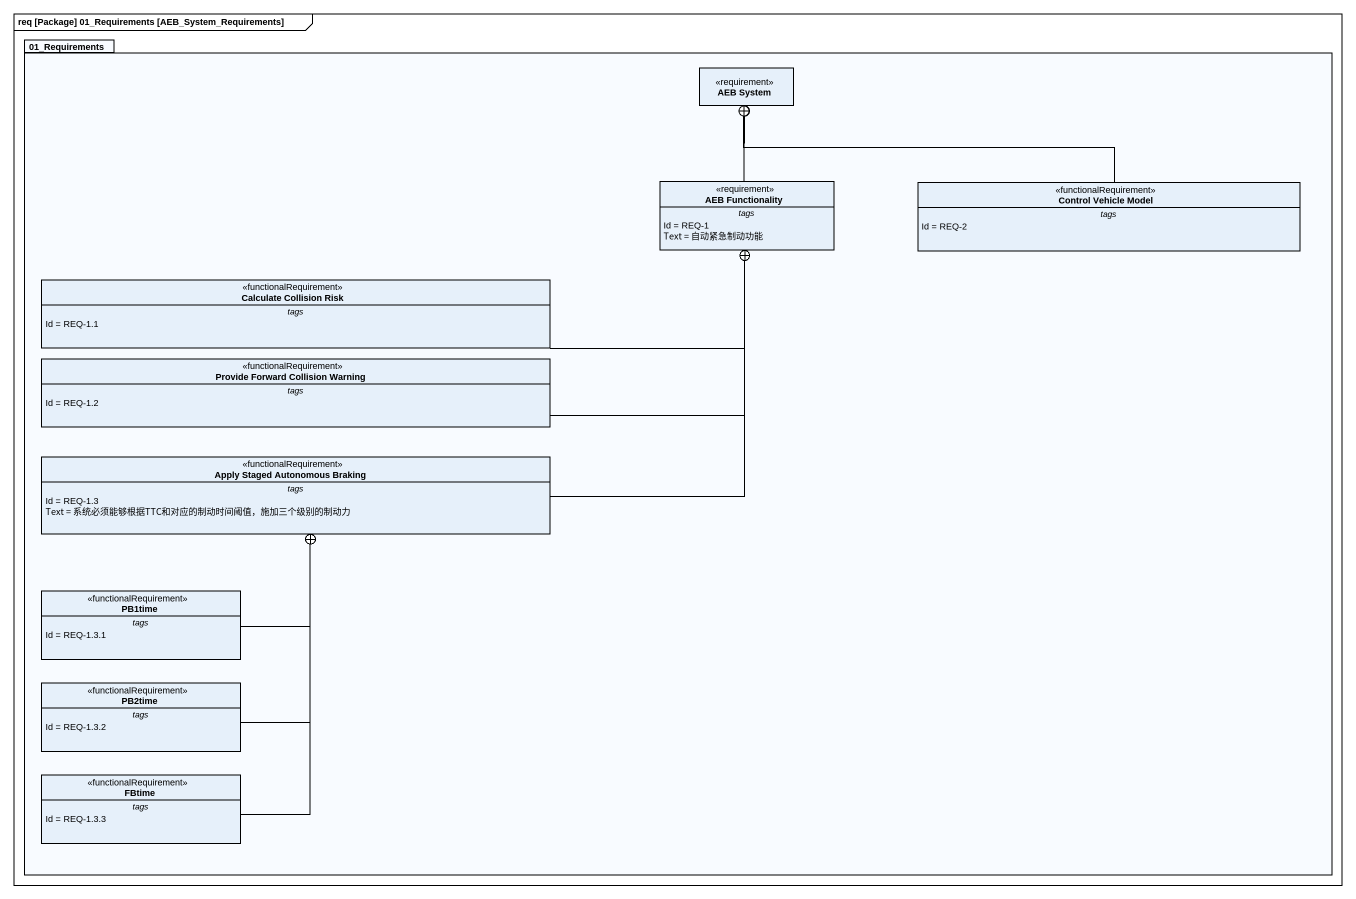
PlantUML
@startuml
mainframe req [Package] 01_Requirements [AEB_System_Requirements]
hide circle
hide empty members
package "01_Requirements" as p01_Requirements {
  class "AEB System" as AEB_System <<requirement>>
  class "AEB Functionality" as AEB_Functionality <<requirement>> {
    -- tags --
    Id = REQ-1
    Text = 自动紧急制动功能
  }
  class "Control Vehicle Model" as Control_Vehicle_Model <<functionalRequirement>> {
    -- tags --
    Id = REQ-2
  }
  class "Calculate Collision Risk" as Calculate_Collision_Risk <<functionalRequirement>> {
    -- tags --
    Id = REQ-1.1
  }
  class "Provide Forward Collision Warning" as Provide_Forward_Collision <<functionalRequirement>> {
    -- tags --
    Id = REQ-1.2
  }
  class "Apply Staged Autonomous Braking" as Apply_Staged_Autonomous <<functionalRequirement>> {
    -- tags --
    Id = REQ-1.3
    Text = 系统必须能够根据TTC和对应的制动时间阈值，施加三个级别的制动力
  }
  class PB1time <<functionalRequirement>> {
    -- tags --
    Id = REQ-1.3.1
  }
  class PB2time <<functionalRequirement>> {
    -- tags --
    Id = REQ-1.3.2
  }
  class FBtime <<functionalRequirement>> {
    -- tags --
    Id = REQ-1.3.3
  }
}
AEB_Functionality -up-+ AEB_System
Control_Vehicle_Model -left-+ AEB_System
Calculate_Collision_Risk -right-+ AEB_Functionality
Provide_Forward_Collision -right-+ AEB_Functionality
Apply_Staged_Autonomous -up-+ AEB_Functionality
PB1time -up-+ Apply_Staged_Autonomous
PB2time -up-+ Apply_Staged_Autonomous
FBtime -up-+ Apply_Staged_Autonomous
@enduml
